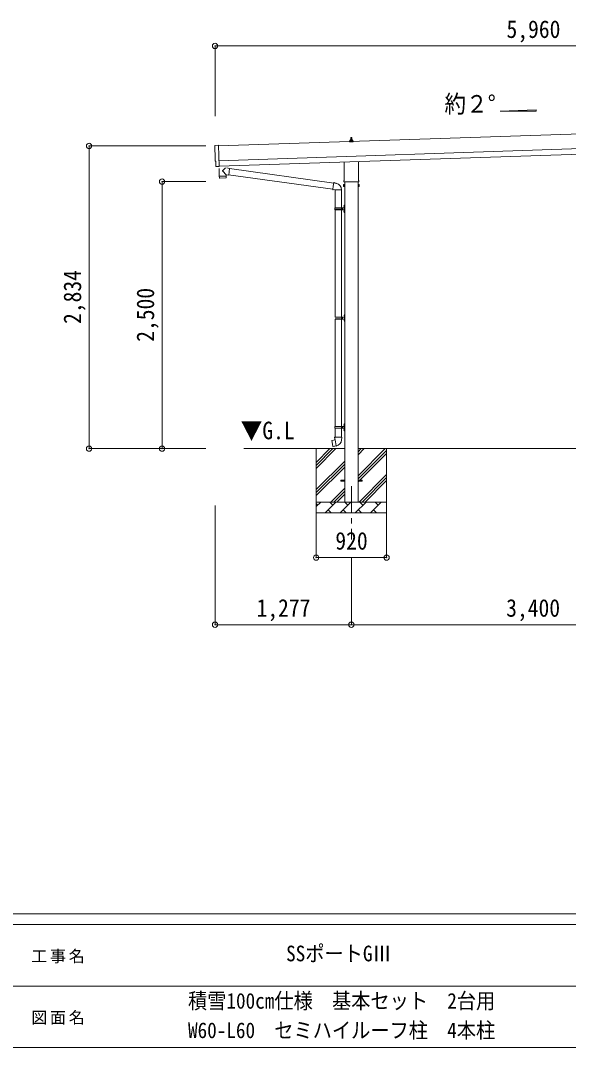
# Model space of a CAD drawing. Units: millimetres at full size, sheet at 1:50; some dimension numbers follow another scale. Extents: x -14053 to 14053, y -9700 to 9700.
# Drawn here: x -717 to 4416, y -9700 to -87 of the extents above; entities that cross this region are included whole.
import ezdxf
from ezdxf.enums import TextEntityAlignment as Align

# ---------------------------------------------------------------- set-up
doc = ezdxf.new("R2010")
doc.units = ezdxf.units.MM
doc.header["$LTSCALE"] = 50
doc.header["$PDMODE"] = 32
doc.header["$PDSIZE"] = 50
doc.linetypes.add('CHAIN1', pattern=[8, 5, -1, 1, -1])
for name, color, linetype, lineweight in [('0-0_0', 7, 'Continuous', 9), ('0-1_Defpoints', 4, 'Continuous', 9), ('0-2_TEXT1', 7, 'Continuous', 9), ('0-6_PARTS1', 6, 'Continuous', 9), ('F-0', 7, 'Continuous', 9)]:
    doc.layers.add(name, color=color, linetype=linetype, lineweight=lineweight)
doc.styles.add('ＭＳ ゴシック', font='')
doc.styles.get('ＭＳ ゴシック').set_extended_font_data('MS Gothic')

msp = doc.modelspace()

# ---------------------------------------------------------------- linework, layer by layer
at = {"layer": '0-0_0'}
for p, q in [((2319.54, -4094.55), (1375.38, -4094.55)), ((2052.04, -4094.55), (2052.04, -4694.55)), ((2052.04, -4279.6), (2237.09, -4094.55)), ((2052.04, -4251.31), (2208.8, -4094.55)), ((2052.04, -4223.03), (2180.52, -4094.55)), ((2444.54, -4349.65), (2699.63, -4094.55)), ((2444.54, -4151.66), (2501.64, -4094.55)), ((2444.54, -4123.37), (2473.36, -4094.55)), ((5719.54, -4094.55), (2444.54, -4094.55)), ((2444.54, -4377.93), (2712.04, -4110.43)), ((2712.04, -4094.55), (2712.04, -4694.55)), ((2052.04, -4477.59), (2319.54, -4210.09)), ((2444.54, -4406.22), (2712.04, -4138.72)), ((2052.04, -4505.87), (2319.54, -4238.37)), ((2052.04, -4534.16), (2319.54, -4266.66)), ((2454.19, -4594.55), (2712.04, -4336.7)), ((2482.48, -4594.55), (2712.04, -4364.99)), ((2510.76, -4594.55), (2712.04, -4393.27)), ((2189.63, -4594.55), (2319.54, -4464.65)), ((2217.92, -4594.55), (2319.54, -4492.93)), ((2052.04, -4594.55), (2712.04, -4594.55)), ((2052.04, -4637.44), (2094.93, -4594.55)), ((2066.38, -4623.1), (2052.04, -4608.76)), ((2136.35, -4694.55), (2236.35, -4594.55)), ((2207.8, -4623.1), (2179.24, -4594.55)), ((2246.2, -4594.55), (2319.54, -4521.22)), ((2277.77, -4694.55), (2377.77, -4594.55)), ((2349.22, -4623.1), (2320.66, -4594.55)), ((2419.19, -4694.55), (2519.19, -4594.55)), ((2490.64, -4623.1), (2462.09, -4594.55)), ((2560.61, -4694.55), (2660.61, -4594.55)), ((2632.06, -4623.1), (2603.51, -4594.55)), ((2708.75, -4594.55), (2712.04, -4591.26)), ((2712.04, -4694.55), (2052.04, -4694.55)), ((2164.9, -4665.99), (2193.46, -4694.55)), ((2306.32, -4665.99), (2334.88, -4694.55)), ((2447.75, -4665.99), (2476.3, -4694.55)), ((2589.17, -4665.99), (2617.72, -4694.55))]:
    msp.add_line(p, q, dxfattribs=at)
at = {"layer": '0-1_Defpoints'}
for p, q in [((7029.4, -1062.93), (1136.39, -1259.37)), ((1141.05, -1399.29), (7034.06, -1202.86)), ((2363.79, -1220.79), (2363.79, -1213.07)), ((2400.29, -1220.79), (2363.79, -1220.79)), ((2364.17, -1212.29), (2399.9, -1212.29)), ((2364.55, -1212.1), (2371.27, -1210.47)), ((2371.65, -1210.29), (2392.42, -1210.29)), ((2372.04, -1209.5), (2372.04, -1205.29)), ((2373.04, -1205.29), (2391.04, -1205.29)), ((2376.04, -1205.29), (2376.76, -1181.76)), ((2377.76, -1180.79), (2386.31, -1180.79)), ((2387.31, -1181.76), (2388.04, -1205.29)), ((2392.04, -1209.5), (2392.04, -1205.29)), ((2399.52, -1212.1), (2392.8, -1210.47)), ((2400.29, -1220.79), (2400.29, -1213.07)), ((1104.72, -1256.99), (1136.22, -1254.28)), ((1136.22, -1254.28), (1142.81, -1452.03)), ((1142.72, -1449.26), (7035.73, -1252.83)), ((1111.79, -1403.65), (1111.19, -1403.67)), ((1113.36, -1450.66), (1111.79, -1403.65)), ((2313.74, -1584.78), (2313.74, -1410.23)), ((2450.34, -1405.67), (2450.34, -1584.78)), ((1123.22, -1453.68), (1116.3, -1453.55)), ((1123.96, -1453.38), (1124.6, -1452.73)), ((1124.6, -1452.73), (1142.85, -1453.03)), ((2308.04, -1623.05), (2308.79, -1621.73)), ((2308.04, -1623.05), (2308.04, -1640.05)), ((2315.04, -1626.64), (2308.79, -1626.64)), ((2312.04, -1593.55), (2312.04, -1588.05)), ((2449.97, -1597.05), (2314.1, -1597.05)), ((2319.54, -1597.05), (2319.54, -4594.55)), ((2444.54, -4594.55), (2444.54, -1597.05)), ((2449.04, -1626.64), (2455.28, -1626.64)), ((2452.04, -1588.05), (2452.04, -1593.55)), ((2456.04, -1623.05), (2455.28, -1621.73)), ((2456.04, -1623.05), (2456.04, -1640.05)), ((2308.04, -1640.05), (2308.79, -1641.36)), ((2315.04, -1636.46), (2308.79, -1636.46)), ((2315.04, -1641.36), (2308.79, -1641.36)), ((2317.54, -1640.75), (2315.04, -1640.75)), ((2446.54, -1640.75), (2449.04, -1640.75)), ((2449.04, -1636.46), (2455.28, -1636.46)), ((2449.04, -1641.36), (2455.28, -1641.36)), ((2456.04, -1640.05), (2455.28, -1641.36)), ((2282.04, -4390.05), (2319.54, -4390.05)), ((2282.04, -4399.05), (2282.04, -4390.05)), ((2282.04, -4399.05), (2319.54, -4399.05)), ((2444.54, -4390.05), (2482.04, -4390.05)), ((2444.54, -4399.05), (2482.04, -4399.05)), ((2482.04, -4399.05), (2482.04, -4390.05))]:
    msp.add_line(p, q, dxfattribs=at)
at = {"layer": '0-1_Defpoints', "color": 7, "linetype": 'CHAIN1'}
msp.add_line((2382.04, -4444.55), (2382.04, -4944.55), dxfattribs=at)
at = {"layer": '0-1_Defpoints'}
for points in [[(2315.04, -1641.36), (2315.04, -1621.73), (2308.79, -1621.73)], [(2315.04, -1640.75), (2315.04, -1622.35), (2317.54, -1622.35)], [(2449.04, -1640.75), (2449.04, -1622.35), (2446.54, -1622.35)], [(2449.04, -1641.36), (2449.04, -1621.73), (2455.28, -1621.73)]]:
    msp.add_lwpolyline(points, dxfattribs=at)
for points in [[(2317.54, -1642.05), (2317.54, -1621.05), (2319.54, -1621.05), (2319.54, -1642.05)], [(2446.54, -1642.05), (2446.54, -1621.05), (2444.54, -1621.05), (2444.54, -1642.05)]]:
    msp.add_lwpolyline(points, close=True, dxfattribs=at)
for centre, radius, start, end in [((2364.79, -1213.07), 1, 103.62699, 180), ((2371.04, -1209.5), 1, 283.62699, 0), ((2376.12, -1205.92), 4.13, 90, 171.17633), ((2373.04, -1206.29), 1, 90, 180), ((2377.76, -1181.79), 1, 90, 178.60509), ((2385.37, -1205.29), 4.83, 133.60282, 180), ((2378.7, -1205.29), 4.83, 0, 46.39718), ((2386.31, -1181.79), 1, 1.39491, 90), ((2387.95, -1205.92), 4.13, 8.82367, 90), ((2391.04, -1206.29), 1, 0, 90), ((2393.04, -1209.5), 1, 180, 256.37301), ((2399.29, -1213.07), 1, 0, 76.37301), ((2312.38, -1624.19), 4.34, 145.61575, 214.38425), ((2324.28, -1631.55), 16.24, 162.41205, 197.58795), ((2316.04, -1588.05), 4, 125.09963, 180), ((2316.04, -1593.55), 4, 180, 194.47751), ((2316.04, -1593.55), 4, 194.47751, 241.04498), ((2448.04, -1593.55), 4, 298.95502, 345.52249), ((2448.04, -1588.05), 4, 0, 54.90037), ((2448.04, -1593.55), 4, 345.52249, 0), ((2439.79, -1631.55), 16.24, 342.41205, 17.58795), ((2451.69, -1624.19), 4.34, 325.61575, 34.38425), ((2312.38, -1638.91), 4.34, 145.61575, 214.38425), ((2451.69, -1638.91), 4.34, 325.61575, 34.38425)]:
    msp.add_arc(centre, radius, start, end, dxfattribs=at)
for centre, major_axis, ratio, start_param, end_param in [((1104.98, -1259.97), (-3, -0.1), 0.99863, 4.7647489, 6.2979817), ((-3655.89, -1489.13), (4760.73, 158.69), 0.99863, 6.2686928, 6.2979817), ((1111.05, -1399.28), (-4.4, -0.15), 0.99863, 6.2686928, 7.8539816), ((1116.36, -1450.55), (-2.11, -2.14), 0.9974, 5.5252311, 7.0411395), ((1123.25, -1452.68), (-0.704, -0.714), 0.9974, 0.7579542, 1.5707963)]:
    msp.add_ellipse(centre, major_axis=major_axis, ratio=ratio, start_param=start_param, end_param=end_param, dxfattribs=at)
at = {"layer": '0-2_TEXT1'}
for p, q in [((1142.81, -1472.03), (1142.85, -1473.03)), ((1208.38, -1530.09), (1176.89, -1497.58)), ((1204.14, -1467.21), (1176.92, -1490.25)), ((1208.38, -1530.09), (1232.86, -1533.57)), ((1208.38, -1530.09), (1208.78, -1542.1)), ((1241.83, -1470.51), (1215.91, -1466.82)), ((1232.63, -1531.67), (2207.74, -1666.89)), ((1241.83, -1470.51), (1232.86, -1533.57)), ((1242.06, -1472.41), (2218.17, -1607.8)), ((1144.85, -1545.23), (1145.51, -1558.27)), ((1206.12, -1559.2), (1148.61, -1561.12)), ((1149.32, -1544.08), (1149.37, -1545.08)), ((1204.29, -1542.25), (1204.3, -1543.25)), ((2218.49, -1605.98), (2212.95, -1637.35)), ((2218.49, -1605.98), (2219.63, -1604)), ((2219.63, -1604), (2223.19, -1604.63)), ((2223.19, -1604.63), (2223.61, -1606.97)), ((2238.12, -1609.8), (2239.81, -1611.43)), ((2239.81, -1611.43), (2241.92, -1611.88)), ((2207.42, -1668.71), (2212.95, -1637.35)), ((2207.42, -1668.71), (2207.82, -1670.96)), ((2207.42, -1668.71), (2212.58, -1669.53)), ((2207.82, -1670.96), (2211.38, -1671.59)), ((2211.38, -1671.59), (2212.58, -1669.53)), ((2212.58, -1669.53), (2227.18, -1671.84)), ((2227.18, -1671.84), (2229.39, -1670.86)), ((2289.68, -1671.25), (2228.5, -1671.25)), ((2229.54, -1671.25), (2229.54, -1840.55)), ((2289.54, -1671.25), (2289.54, -1840.55)), ((2313.23, -1823.4), (2315.28, -1824.4)), ((2314.5, -1821.4), (2315.14, -1821.4)), ((2314.5, -1821.4), (2314.5, -1829.7)), ((2315.14, -1821.4), (2315.14, -1829.7)), ((2315.14, -1821.4), (2315.54, -1821.8)), ((2315.28, -1824.4), (2315.89, -1825.55)), ((2315.54, -1817.55), (2318.54, -1816.05)), ((2315.54, -1817.55), (2315.54, -1849.55)), ((2315.54, -1821.8), (2315.54, -1829.3)), ((2318.54, -1816.05), (2318.54, -1849.55)), ((2318.54, -1816.05), (2319.54, -1816.05)), ((2319.54, -1816.05), (2319.54, -1849.55)), ((2226.54, -1842.55), (2276.87, -1842.55)), ((2226.54, -1856.55), (2276.87, -1856.55)), ((2227.54, -1840.55), (2313.54, -1840.55)), ((2227.54, -1840.55), (2227.54, -1842.55)), ((2227.54, -1858.55), (2227.54, -1856.55)), ((2227.54, -1858.55), (2313.54, -1858.55)), ((2229.54, -1858.55), (2229.54, -2863.05)), ((2286.54, -1840.55), (2286.54, -1845.05)), ((2286.54, -1845.05), (2288.54, -1845.05)), ((2286.54, -1858.55), (2286.54, -1854.05)), ((2286.54, -1854.05), (2288.54, -1854.05)), ((2288.54, -1845.05), (2288.54, -1849.55)), ((2288.54, -1854.05), (2288.54, -1849.55)), ((2289.54, -1858.55), (2289.54, -2863.05)), ((2294.54, -1840.55), (2294.54, -1849.55)), ((2294.54, -1845.05), (2297.54, -1845.05)), ((2294.54, -1858.55), (2294.54, -1849.55)), ((2294.54, -1854.05), (2297.54, -1854.05)), ((2297.54, -1845.05), (2297.54, -1849.55)), ((2297.54, -1854.05), (2297.54, -1849.55)), ((2313.23, -1871.4), (2315.28, -1872.4)), ((2314.5, -1829.7), (2315.14, -1829.7)), ((2314.5, -1869.4), (2315.14, -1869.4)), ((2314.5, -1869.4), (2314.5, -1877.7)), ((2314.5, -1877.7), (2315.14, -1877.7)), ((2315.14, -1829.7), (2315.54, -1829.3)), ((2315.14, -1869.4), (2315.14, -1877.7)), ((2315.14, -1869.4), (2315.54, -1869.8)), ((2315.14, -1877.7), (2315.54, -1877.3)), ((2315.28, -1872.4), (2315.89, -1873.55)), ((2315.54, -1881.55), (2315.54, -1849.55)), ((2315.54, -1869.8), (2315.54, -1877.3)), ((2315.54, -1881.55), (2318.54, -1883.05)), ((2318.54, -1883.05), (2318.54, -1849.55)), ((2318.54, -1883.05), (2319.54, -1883.05)), ((2319.54, -1883.05), (2319.54, -1849.55)), ((2229.04, -2865.05), (2279.37, -2865.05)), ((2229.04, -2879.05), (2279.37, -2879.05)), ((2229.54, -2881.04), (2229.54, -3885.55)), ((2230.04, -2863.05), (2316.04, -2863.05)), ((2230.04, -2881.05), (2316.04, -2881.05)), ((2289.04, -2863.05), (2289.04, -2867.55)), ((2289.04, -2867.55), (2291.04, -2867.55)), ((2289.04, -2881.05), (2289.04, -2876.55)), ((2289.04, -2876.55), (2291.04, -2876.55)), ((2289.54, -2881.04), (2289.54, -3885.55)), ((2291.04, -2867.55), (2291.04, -2872.05)), ((2291.04, -2876.55), (2291.04, -2872.05)), ((2297.04, -2863.05), (2297.04, -2872.05)), ((2297.04, -2867.55), (2300.04, -2867.55)), ((2297.04, -2881.05), (2297.04, -2872.05)), ((2297.04, -2876.55), (2300.04, -2876.55)), ((2300.04, -2867.55), (2300.04, -2872.05)), ((2300.04, -2876.55), (2300.04, -2872.05)), ((2315.73, -2845.9), (2317.78, -2846.9)), ((2317, -2843.9), (2317.64, -2843.9)), ((2317, -2843.9), (2317, -2852.2)), ((2317, -2852.2), (2317.64, -2852.2)), ((2317.64, -2843.9), (2317.64, -2852.2)), ((2317.64, -2843.9), (2318.04, -2844.3)), ((2317.64, -2852.2), (2318.04, -2851.8)), ((2317.78, -2846.9), (2318.39, -2848.05)), ((2318.04, -2840.05), (2321.04, -2838.55)), ((2318.04, -2840.05), (2318.04, -2872.05)), ((2318.04, -2844.3), (2318.04, -2851.8)), ((2318.04, -2904.05), (2318.04, -2872.05)), ((2321.04, -2838.55), (2321.04, -2872.05)), ((2321.04, -2838.55), (2322.04, -2838.55)), ((2321.04, -2905.55), (2321.04, -2872.05)), ((2322.04, -2838.55), (2322.04, -2872.05)), ((2322.04, -2905.55), (2322.04, -2872.05)), ((2315.73, -2893.9), (2317.78, -2894.9)), ((2317, -2891.9), (2317.64, -2891.9)), ((2317, -2891.9), (2317, -2900.2)), ((2317, -2900.2), (2317.64, -2900.2)), ((2317.64, -2891.9), (2317.64, -2900.2)), ((2317.64, -2891.9), (2318.04, -2892.3)), ((2317.64, -2900.2), (2318.04, -2899.8)), ((2317.78, -2894.9), (2318.39, -2896.05)), ((2318.04, -2892.3), (2318.04, -2899.8)), ((2318.04, -2904.05), (2321.04, -2905.55)), ((2321.04, -2905.55), (2322.04, -2905.55)), ((2226.54, -3887.55), (2276.87, -3887.55)), ((2226.54, -3901.55), (2276.87, -3901.55)), ((2227.54, -3885.55), (2313.54, -3885.55)), ((2227.54, -3885.55), (2227.54, -3887.55)), ((2227.54, -3903.55), (2227.54, -3901.55)), ((2227.54, -3903.55), (2313.54, -3903.55)), ((2229.54, -3903.55), (2229.54, -3988.47)), ((2286.54, -3885.55), (2286.54, -3890.05)), ((2286.54, -3890.05), (2288.54, -3890.05)), ((2286.54, -3903.55), (2286.54, -3899.05)), ((2286.54, -3899.05), (2288.54, -3899.05)), ((2288.54, -3890.05), (2288.54, -3894.55)), ((2288.54, -3899.05), (2288.54, -3894.55)), ((2289.54, -3903.55), (2289.54, -3988.47)), ((2294.54, -3885.55), (2294.54, -3894.55)), ((2294.54, -3890.05), (2297.54, -3890.05)), ((2294.54, -3903.55), (2294.54, -3894.55)), ((2294.54, -3899.05), (2297.54, -3899.05)), ((2297.54, -3890.05), (2297.54, -3894.55)), ((2297.54, -3899.05), (2297.54, -3894.55)), ((2313.23, -3868.4), (2315.28, -3869.4)), ((2313.23, -3916.4), (2315.28, -3917.4)), ((2314.5, -3866.4), (2315.14, -3866.4)), ((2314.5, -3866.4), (2314.5, -3874.7)), ((2314.5, -3874.7), (2315.14, -3874.7)), ((2314.5, -3914.4), (2315.14, -3914.4)), ((2314.5, -3914.4), (2314.5, -3922.7)), ((2314.5, -3922.7), (2315.14, -3922.7)), ((2315.14, -3866.4), (2315.14, -3874.7)), ((2315.14, -3866.4), (2315.54, -3866.8)), ((2315.14, -3874.7), (2315.54, -3874.3)), ((2315.14, -3914.4), (2315.14, -3922.7)), ((2315.14, -3914.4), (2315.54, -3914.8)), ((2315.14, -3922.7), (2315.54, -3922.3)), ((2315.28, -3869.4), (2315.89, -3870.55)), ((2315.28, -3917.4), (2315.89, -3918.55)), ((2315.54, -3862.55), (2318.54, -3861.05)), ((2315.54, -3862.55), (2315.54, -3894.55)), ((2315.54, -3866.8), (2315.54, -3874.3)), ((2315.54, -3926.55), (2315.54, -3894.55)), ((2315.54, -3914.8), (2315.54, -3922.3)), ((2315.54, -3926.55), (2318.54, -3928.05)), ((2318.54, -3861.05), (2318.54, -3894.55)), ((2318.54, -3861.05), (2319.54, -3861.05)), ((2318.54, -3928.05), (2318.54, -3894.55)), ((2318.54, -3928.05), (2319.54, -3928.05)), ((2319.54, -3861.05), (2319.54, -3894.55)), ((2319.54, -3928.05), (2319.54, -3894.55)), ((2201.08, -4016.93), (2200.27, -4018.1)), ((2200.27, -4018.1), (2209.89, -4072.65)), ((2228.94, -4011.68), (2201.08, -4016.93)), ((2213.82, -4014.32), (2213.61, -4014.57)), ((2227.69, -3988.47), (2225.54, -3989.26)), ((2225.54, -3989.26), (2225.54, -3992.87)), ((2225.54, -3992.87), (2227.78, -3993.69)), ((2227.69, -3988.47), (2259.54, -3988.47)), ((2227.69, -3988.47), (2227.78, -3993.69)), ((2227.78, -3993.69), (2228.03, -4008.47)), ((2228.03, -4008.47), (2229.39, -4010.47)), ((2239.3, -4068.97), (2229.16, -4011.5)), ((2229.19, -4010.68), (2229.19, -4011.38)), ((2229.39, -4010.47), (2229.35, -4010.48)), ((2291.39, -3988.47), (2259.54, -3988.47)), ((2289.72, -4010.42), (2289.65, -4012.58)), ((2291.04, -4008.47), (2289.72, -4010.42)), ((2293.54, -3992.87), (2291.29, -3993.69)), ((2291.39, -3988.47), (2293.54, -3989.26)), ((2293.54, -3989.26), (2293.54, -3992.87)), ((2223.91, -4071.57), (2223.63, -4071.41)), ((2239.6, -4069.74), (2239.36, -4069.07))]:
    msp.add_line(p, q, dxfattribs=at)
for points in [[(1142.45, -1473.02), (1144.82, -1544.23), (1208.78, -1542.1)], [(1209.02, -1556.15), (1208.82, -1543.1), (1144.85, -1545.23)], [(2218.49, -1605.98), (2223.61, -1606.97), (2238.12, -1609.8)], [(2313.23, -1827.7), (2315.28, -1826.7), (2315.89, -1825.55)], [(2313.23, -1875.7), (2315.28, -1874.7), (2315.89, -1873.55)], [(2315.73, -2850.2), (2317.78, -2849.2), (2318.39, -2848.05)], [(2315.73, -2898.2), (2317.78, -2897.2), (2318.39, -2896.05)], [(2313.23, -3872.7), (2315.28, -3871.7), (2315.89, -3870.55)], [(2313.23, -3920.7), (2315.28, -3919.7), (2315.89, -3918.55)], [(2216.06, -4014.1), (2215.78, -4013.95), (2213.82, -4014.32)], [(2291.39, -3988.47), (2291.29, -3993.69), (2291.04, -4008.47)], [(2239.03, -4068.88), (2211.05, -4073.48), (2209.89, -4072.65)], [(2226.1, -4071), (2225.88, -4071.24), (2223.91, -4071.57)]]:
    msp.add_lwpolyline(points, dxfattribs=at)
for centre, radius, start, end in [((1180.31, -1493.93), 5, 132.56466, 226.88314), ((1148.51, -1558.12), 3, 182.90915, 271.95747), ((1206.02, -1556.2), 3, 271.90915, 0.90915), ((2229.39, -1670.86), 60.3, 359.62495, 78), ((2318.83, -1825.55), 6, 136.21765, 223.78235), ((2275.29, -1849.55), 49.25, 171.82876, 180.00002), ((2275.29, -1849.55), 49.25, 180.00002, 188.17127), ((2276.87, -1840.55), 2, 270, 359.99998), ((2276.87, -1858.55), 2, 0.00005, 90.00004), ((2318.83, -1873.55), 6, 136.21765, 223.78235), ((2313.54, -1838.55), 2, 270, 359.99998), ((2313.54, -1860.55), 2, 0.00005, 90.00004), ((2279.37, -2863.05), 2, 270, 359.99998), ((2279.37, -2881.05), 2, 0.00005, 90.00004), ((2321.33, -2848.05), 6, 136.21765, 223.78235), ((2316.04, -2861.05), 2, 270, 359.99998), ((2316.04, -2883.05), 2, 0.00005, 90.00004), ((2321.33, -2896.05), 6, 136.21765, 223.78235), ((2275.29, -3894.55), 49.25, 171.82876, 180.00002), ((2275.29, -3894.55), 49.25, 180.00002, 188.17127), ((2276.87, -3885.55), 2, 270, 359.99998), ((2276.87, -3903.55), 2, 0.00005, 90.00004), ((2318.83, -3870.55), 6, 136.21765, 223.78235), ((2318.83, -3918.55), 6, 136.21765, 223.78235), ((2313.54, -3883.55), 2, 270, 359.99998), ((2313.54, -3905.55), 2, 0.00005, 90.00004), ((2228.89, -4011.38), 0.3, 280.66842, 0), ((2229.39, -4010.68), 0.2, 100, 180), ((2229.39, -4010.47), 60.3, 279.96938, 358), ((2239.08, -4069.18), 0.3, 20, 99.33158), ((2239.79, -4069.67), 0.2, 200, 279.96938)]:
    msp.add_arc(centre, radius, start, end, dxfattribs=at)
at = {"layer": '0-6_PARTS1'}
for p, q in [((1105.04, -324.32), (7065.04, -324.32)), ((1105.04, -324.32), (1105.04, -980.95)), ((-74.6, -1260.57), (1020.01, -1260.57)), ((-74.6, -4094.55), (-74.6, -1260.57)), ((609.15, -1594.55), (1020.01, -1594.55)), ((609.15, -4094.55), (609.15, -1594.55)), ((-74.6, -4094.55), (1020.01, -4094.55)), ((609.15, -4094.55), (1020.01, -4094.55)), ((1105.04, -5742.38), (1105.04, -4627.78)), ((2052.04, -5114.33), (2052.04, -4694.55)), ((2712.04, -5114.33), (2712.04, -4694.55)), ((2052.04, -5114.33), (2712.04, -5114.33)), ((2382.04, -5742.38), (2382.04, -5114.33)), ((1105.04, -5742.38), (2382.04, -5742.38)), ((2382.04, -5742.38), (5782.04, -5742.38))]:
    msp.add_line(p, q, dxfattribs=at)
at = {"layer": '0-6_PARTS1', "color": 4}
for p, q in [((3776.72, -934.36), (4112.72, -921.94)), ((4112.72, -934.36), (3776.72, -934.36)), ((4112.72, -921.94), (4112.72, -934.36))]:
    msp.add_line(p, q, dxfattribs=at)
at = {"layer": '0-6_PARTS1'}
for p in [(1105.04, -324.32), (-74.6, -1260.57), (609.15, -1594.55), (-74.6, -4094.55), (609.15, -4094.55), (2052.04, -5114.33), (2712.04, -5114.33), (1105.04, -5742.38), (2382.04, -5742.38)]:
    msp.add_point(p, dxfattribs=at)
at = {"layer": 'F-0', "color": 5, "lineweight": 5}
for p, q in [((-14053.43, -8450), (13346.57, -8450)), ((-14053.43, -8550), (8901.98, -8550)), ((-5748.03, -9125), (4501.97, -9125)), ((-14053.43, -9700), (13346.57, -9700))]:
    msp.add_line(p, q, dxfattribs=at)

# ---------------------------------------------------------------- texts
at = {"layer": '0-0_0', "style": 'ＭＳ ゴシック', "width": 0.9}
msp.add_text('▼G.L', height=165, dxfattribs=at).set_placement((1345.42, -4056.1), align=Align.BOTTOM_LEFT)
at = {"layer": '0-6_PARTS1', "color": 7, "style": 'ＭＳ ゴシック', "width": 0.9}
for s, p in [('5,960', (3835.04, -299.32)), ('約２°', (3254.42, -998.85)), ('920', (2232.04, -5089.33)), ('1,277', (1493.54, -5717.38)), ('3,400', (3832.04, -5717.38))]:
    msp.add_text(s, height=165, dxfattribs=at).set_placement(p, align=Align.BOTTOM_LEFT)
for s, p in [('2,834', (-99.6, -2927.56)), ('2,500', (584.15, -3094.55))]:
    msp.add_text(s, height=165, rotation=90, dxfattribs=at).set_placement(p, align=Align.BOTTOM_LEFT)
at = {"layer": 'F-0', "style": 'ＭＳ ゴシック', "width": 0.9}
for s, p in [('SSポートGⅢ', (1770.72, -8937.5)), ('積雪100cm仕様\u3000基本セット\u30002台用', (851.97, -9380.76)), ('W60-L60\u3000セミハイルーフ柱\u30004本柱', (851.97, -9656.45))]:
    msp.add_text(s, height=146.6, dxfattribs=at).set_placement(p, align=Align.BOTTOM_LEFT)
at = {"layer": 'F-0', "char_height": 110, "attachment_point": 7, "style": 'ＭＳ ゴシック'}
for s, insert in [('\\T1.17;工事名', (-616.19, -8912.5)), ('\\T1.17;図面名', (-616.19, -9487.5))]:
    msp.add_mtext(s, dxfattribs=dict(at, insert=insert))

doc.saveas('drawing.dxf')
